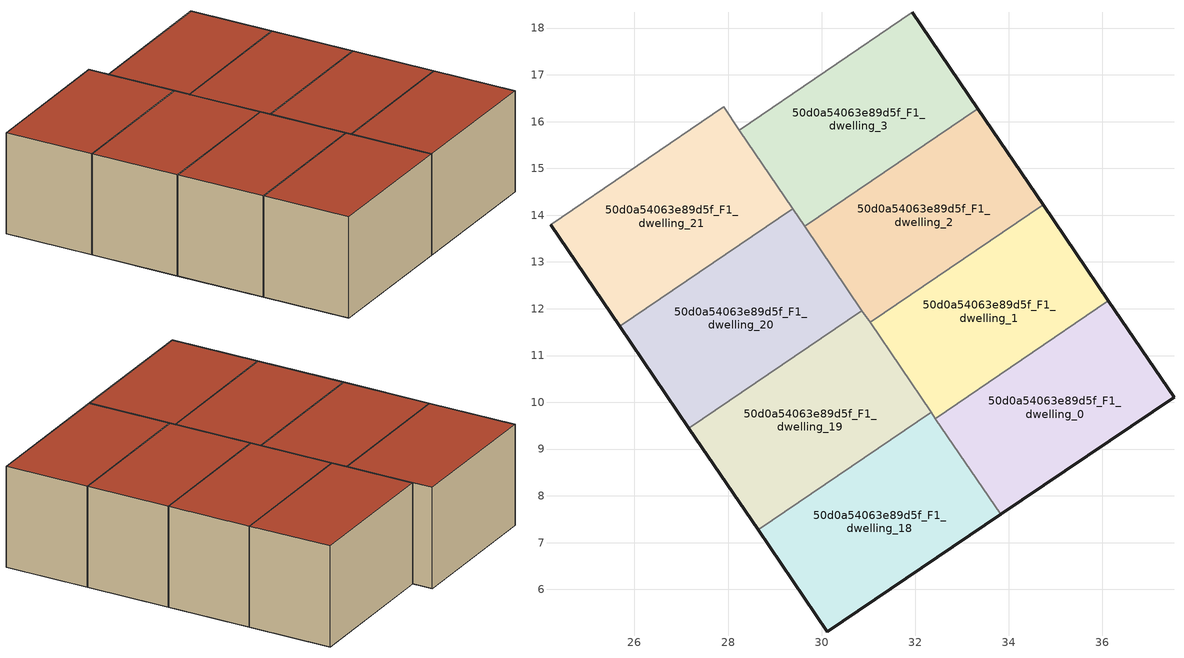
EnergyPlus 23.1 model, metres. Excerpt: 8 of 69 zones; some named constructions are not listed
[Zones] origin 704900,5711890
50d0a54063e89d5f_F1_dwelling_0
 floor to 50d0a54063e89d5f_F0_dwelling_0 (EU_floor_Construction): 37.53,10.11 36.13,12.17 32.43,9.65 33.83,7.6 z3
 wall outside (EU_wall_Construction): 36.13,12.17 37.53,10.11 33.83,7.6 z3:6
 wall to 50d0a54063e89d5f_F1_dwelling_1 (EU_wall_Construction): 32.43,9.65 36.13,12.17 z3:6
 wall to 50d0a54063e89d5f_F1_dwelling_18 (EU_wall_Construction): 33.83,7.6 32.43,9.65 z3:6
 roof outside (EU_roof_Construction): 36.13,12.17 37.53,10.11 33.83,7.6 32.43,9.65 z6
50d0a54063e89d5f_F1_dwelling_1
 floor to 50d0a54063e89d5f_F0_dwelling_1 (EU_floor_Construction): 36.13,12.17 34.74,14.22 31.04,11.71 32.43,9.65 z3
 wall outside (EU_wall_Construction): 34.74,14.22 36.13,12.17 z3:6
 wall to 50d0a54063e89d5f_F1_dwelling_2 (EU_wall_Construction): 31.04,11.71 34.74,14.22 z3:6
 wall to 50d0a54063e89d5f_F1_dwelling_19 (EU_wall_Construction): 32.34,9.79 31.04,11.71 z3:6
 wall to 50d0a54063e89d5f_F1_dwelling_18 (EU_wall_Construction): 32.43,9.65 32.34,9.79 z3:6
 roof outside (EU_roof_Construction): 34.74,14.22 36.13,12.17 32.43,9.65 31.04,11.71 z6
50d0a54063e89d5f_F1_dwelling_18
 floor to 50d0a54063e89d5f_F0_dwelling_18 (EU_floor_Construction): 33.83,7.6 32.34,9.79 28.65,7.27 30.12,5.1 z3
 wall outside (EU_wall_Construction): 33.83,7.6 30.12,5.1 28.65,7.27 z3:6
 wall to 50d0a54063e89d5f_F1_dwelling_19 (EU_wall_Construction): 28.65,7.27 32.34,9.79 z3:6
 roof outside (EU_roof_Construction): 32.34,9.79 33.83,7.6 30.12,5.1 28.65,7.27 z6
50d0a54063e89d5f_F1_dwelling_19
 floor to 50d0a54063e89d5f_F0_dwelling_19 (EU_floor_Construction): 32.34,9.79 30.86,11.96 27.17,9.45 28.65,7.27 z3
 wall outside (EU_wall_Construction): 28.65,7.27 27.17,9.45 z3:6
 wall to 50d0a54063e89d5f_F1_dwelling_20 (EU_wall_Construction): 27.17,9.45 30.86,11.96 z3:6
 wall to 50d0a54063e89d5f_F1_dwelling_2 (EU_wall_Construction): 30.86,11.96 31.04,11.71 z3:6
 roof outside (EU_roof_Construction): 30.86,11.96 32.34,9.79 28.65,7.27 27.17,9.45 z6
50d0a54063e89d5f_F1_dwelling_2
 floor to 50d0a54063e89d5f_F0_dwelling_2 (EU_floor_Construction): 34.74,14.22 33.34,16.28 29.64,13.76 31.04,11.71 z3
 wall outside (EU_wall_Construction): 33.34,16.28 34.74,14.22 z3:6
 wall to 50d0a54063e89d5f_F1_dwelling_3 (EU_wall_Construction): 29.64,13.76 33.34,16.28 z3:6
 wall to 50d0a54063e89d5f_F1_dwelling_20 (EU_wall_Construction): 30.86,11.96 29.64,13.76 z3:6
 roof outside (EU_roof_Construction): 33.34,16.28 34.74,14.22 31.04,11.71 29.64,13.76 z6
50d0a54063e89d5f_F1_dwelling_20
 floor to 50d0a54063e89d5f_F0_dwelling_20 (EU_floor_Construction): 30.86,11.96 29.38,14.14 25.69,11.62 27.17,9.45 z3
 wall outside (EU_wall_Construction): 27.17,9.45 25.69,11.62 z3:6
 wall to 50d0a54063e89d5f_F1_dwelling_21 (EU_wall_Construction): 25.69,11.62 29.38,14.14 z3:6
 wall to 50d0a54063e89d5f_F1_dwelling_3 (EU_wall_Construction): 29.38,14.14 29.64,13.76 z3:6
 roof outside (EU_roof_Construction): 29.38,14.14 30.86,11.96 27.17,9.45 25.69,11.62 z6
50d0a54063e89d5f_F1_dwelling_21
 floor to 50d0a54063e89d5f_F0_dwelling_21 (EU_floor_Construction): 29.38,14.14 27.9,16.31 24.2,13.8 25.69,11.62 z3
 wall outside (EU_wall_Construction): 25.69,11.62 24.2,13.8 z3:6
 wall to 50d0a54063e89d5f_F1_dwelling_22 (EU_wall_Construction): 24.2,13.8 27.9,16.31 z3:6
 wall to 50d0a54063e89d5f_F1_dwelling_3 (EU_wall_Construction): 28.24,15.82 29.38,14.14 z3:6
 wall to 50d0a54063e89d5f_F1_dwelling_4 (EU_wall_Construction): 27.9,16.31 28.24,15.82 z3:6
 roof outside (EU_roof_Construction): 27.9,16.31 29.38,14.14 25.69,11.62 24.2,13.8 z6
50d0a54063e89d5f_F1_dwelling_3
 floor to 50d0a54063e89d5f_F0_dwelling_3 (EU_floor_Construction): 33.34,16.28 31.94,18.33 28.24,15.82 29.64,13.76 z3
 wall outside (EU_wall_Construction): 31.94,18.33 33.34,16.28 z3:6
 wall to 50d0a54063e89d5f_F1_dwelling_4 (EU_wall_Construction): 28.24,15.82 31.94,18.33 z3:6
 roof outside (EU_roof_Construction): 31.94,18.33 33.34,16.28 29.64,13.76 28.24,15.82 z6
[HVACTEMPLATE:THERMOSTAT] Constant Heating Setpoint=20; Constant Cooling Setpoint=50
EU_HeatOnly_50d0a54063e89d5f_F0_dwelling_0; EU_HeatOnly_50d0a54063e89d5f_F0_dwelling_1; EU_HeatOnly_50d0a54063e89d5f_F0_dwelling_2; EU_HeatOnly_50d0a54063e89d5f_F0_dwelling_3; EU_HeatOnly_50d0a54063e89d5f_F0_dwelling_4; EU_HeatOnly_50d0a54063e89d5f_F0_dwelling_5; EU_HeatOnly_50d0a54063e89d5f_F0_dwelling_6; EU_HeatOnly_50d0a54063e89d5f_F0_dwelling_7; EU_HeatOnly_50d0a54063e89d5f_F0_dwelling_8; EU_HeatOnly_50d0a54063e89d5f_F0_dwelling_9; EU_HeatOnly_50d0a54063e89d5f_F0_dwelling_10; EU_HeatOnly_50d0a54063e89d5f_F0_dwelling_11; EU_HeatOnly_50d0a54063e89d5f_F0_dwelling_12; EU_HeatOnly_50d0a54063e89d5f_F0_dwelling_13; EU_HeatOnly_50d0a54063e89d5f_F0_dwelling_14; EU_HeatOnly_50d0a54063e89d5f_F0_dwelling_15; EU_HeatOnly_50d0a54063e89d5f_F0_dwelling_16; EU_HeatOnly_50d0a54063e89d5f_F0_dwelling_17; EU_HeatOnly_50d0a54063e89d5f_F0_dwelling_18; EU_HeatOnly_50d0a54063e89d5f_F0_dwelling_19; EU_HeatOnly_50d0a54063e89d5f_F0_dwelling_20; EU_HeatOnly_50d0a54063e89d5f_F0_dwelling_21; EU_HeatOnly_50d0a54063e89d5f_F0_dwelling_22; EU_HeatOnly_50d0a54063e89d5f_F0_dwelling_23; EU_HeatOnly_50d0a54063e89d5f_F0_dwelling_24; EU_HeatOnly_50d0a54063e89d5f_F0_dwelling_25; EU_HeatOnly_50d0a54063e89d5f_F0_dwelling_26; EU_HeatOnly_50d0a54063e89d5f_F0_dwelling_27; EU_HeatOnly_50d0a54063e89d5f_F0_dwelling_28; EU_HeatOnly_50d0a54063e89d5f_F0_dwelling_29; EU_HeatOnly_50d0a54063e89d5f_F0_dwelling_30; EU_HeatOnly_50d0a54063e89d5f_F0_dwelling_31; EU_HeatOnly_50d0a54063e89d5f_F0_dwelling_32; EU_HeatOnly_50d0a54063e89d5f_F0_dwelling_33; EU_HeatOnly_50d0a54063e89d5f_F0_dwelling_34; EU_HeatOnly_50d0a54063e89d5f_F1_dwelling_0; EU_HeatOnly_50d0a54063e89d5f_F1_dwelling_1; EU_HeatOnly_50d0a54063e89d5f_F1_dwelling_2; EU_HeatOnly_50d0a54063e89d5f_F1_dwelling_3; EU_HeatOnly_50d0a54063e89d5f_F1_dwelling_4; EU_HeatOnly_50d0a54063e89d5f_F1_dwelling_5; EU_HeatOnly_50d0a54063e89d5f_F1_dwelling_6; EU_HeatOnly_50d0a54063e89d5f_F1_dwelling_7; EU_HeatOnly_50d0a54063e89d5f_F1_dwelling_8; EU_HeatOnly_50d0a54063e89d5f_F1_dwelling_9; EU_HeatOnly_50d0a54063e89d5f_F1_dwelling_10; EU_HeatOnly_50d0a54063e89d5f_F1_dwelling_11; EU_HeatOnly_50d0a54063e89d5f_F1_dwelling_12; EU_HeatOnly_50d0a54063e89d5f_F1_dwelling_13; EU_HeatOnly_50d0a54063e89d5f_F1_dwelling_14; EU_HeatOnly_50d0a54063e89d5f_F1_dwelling_15; EU_HeatOnly_50d0a54063e89d5f_F1_dwelling_16; EU_HeatOnly_50d0a54063e89d5f_F1_dwelling_17; EU_HeatOnly_50d0a54063e89d5f_F1_dwelling_18; EU_HeatOnly_50d0a54063e89d5f_F1_dwelling_19; EU_HeatOnly_50d0a54063e89d5f_F1_dwelling_20; EU_HeatOnly_50d0a54063e89d5f_F1_dwelling_21; EU_HeatOnly_50d0a54063e89d5f_F1_dwelling_22; EU_HeatOnly_50d0a54063e89d5f_F1_dwelling_23; EU_HeatOnly_50d0a54063e89d5f_F1_dwelling_24; EU_HeatOnly_50d0a54063e89d5f_F1_dwelling_25; EU_HeatOnly_50d0a54063e89d5f_F1_dwelling_26; EU_HeatOnly_50d0a54063e89d5f_F1_dwelling_27; EU_HeatOnly_50d0a54063e89d5f_F1_dwelling_28; EU_HeatOnly_50d0a54063e89d5f_F1_dwelling_29; EU_HeatOnly_50d0a54063e89d5f_F1_dwelling_30; EU_HeatOnly_50d0a54063e89d5f_F1_dwelling_31; EU_HeatOnly_50d0a54063e89d5f_F1_dwelling_32; EU_HeatOnly_50d0a54063e89d5f_F1_dwelling_33
[SCHEDULE:CONSTANT]
Name | Hourly Value
EU_AlwaysOn | 1
EU_CoolingOff | 0
[SCHEDULE:FILE] Column Number=1; Rows to Skip at Top=0; Number of Hours of Data=8760; Column Separator=Comma; Interpolate to Timestep=No; Minutes per Item=60; Adjust Schedule for Daylight Savings=Yes
Name | File
EU_Step8_GainSchedule_50d0a54063e89d5f_F0_dwelling_23_f000 | ../../schedules/50d0a54063e89d5f/50d0a54063e89d5f_F0_dwelling_23_f000_gain.csv
EU_Step8_GainSchedule_50d0a54063e89d5f_F0_dwelling_24_f000 | ../../schedules/50d0a54063e89d5f/50d0a54063e89d5f_F0_dwelling_24_f000_gain.csv
EU_Step8_GainSchedule_50d0a54063e89d5f_F0_dwelling_25_f000 | ../../schedules/50d0a54063e89d5f/50d0a54063e89d5f_F0_dwelling_25_f000_gain.csv
EU_Step8_GainSchedule_50d0a54063e89d5f_F0_dwelling_26_f000 | ../../schedules/50d0a54063e89d5f/50d0a54063e89d5f_F0_dwelling_26_f000_gain.csv
EU_Step8_GainSchedule_50d0a54063e89d5f_F0_dwelling_27_f000 | ../../schedules/50d0a54063e89d5f/50d0a54063e89d5f_F0_dwelling_27_f000_gain.csv
EU_Step8_GainSchedule_50d0a54063e89d5f_F0_dwelling_28_f000 | ../../schedules/50d0a54063e89d5f/50d0a54063e89d5f_F0_dwelling_28_f000_gain.csv
EU_Step8_GainSchedule_50d0a54063e89d5f_F0_dwelling_29_f000 | ../../schedules/50d0a54063e89d5f/50d0a54063e89d5f_F0_dwelling_29_f000_gain.csv
EU_Step8_GainSchedule_50d0a54063e89d5f_F0_dwelling_30_f000 | ../../schedules/50d0a54063e89d5f/50d0a54063e89d5f_F0_dwelling_30_f000_gain.csv
EU_Step8_GainSchedule_50d0a54063e89d5f_F0_dwelling_31_f000 | ../../schedules/50d0a54063e89d5f/50d0a54063e89d5f_F0_dwelling_31_f000_gain.csv
EU_Step8_GainSchedule_50d0a54063e89d5f_F0_dwelling_32_f000 | ../../schedules/50d0a54063e89d5f/50d0a54063e89d5f_F0_dwelling_32_f000_gain.csv
EU_Step8_GainSchedule_50d0a54063e89d5f_F0_dwelling_33_f000 | ../../schedules/50d0a54063e89d5f/50d0a54063e89d5f_F0_dwelling_33_f000_gain.csv
EU_Step8_GainSchedule_50d0a54063e89d5f_F0_dwelling_34_f000 | ../../schedules/50d0a54063e89d5f/50d0a54063e89d5f_F0_dwelling_34_f000_gain.csv
EU_Step8_GainSchedule_50d0a54063e89d5f_F1_dwelling_24_f000 | ../../schedules/50d0a54063e89d5f/50d0a54063e89d5f_F1_dwelling_24_f000_gain.csv
EU_Step8_GainSchedule_50d0a54063e89d5f_F1_dwelling_25_f000 | ../../schedules/50d0a54063e89d5f/50d0a54063e89d5f_F1_dwelling_25_f000_gain.csv
EU_Step8_GainSchedule_50d0a54063e89d5f_F1_dwelling_26_f000 | ../../schedules/50d0a54063e89d5f/50d0a54063e89d5f_F1_dwelling_26_f000_gain.csv
EU_Step8_GainSchedule_50d0a54063e89d5f_F1_dwelling_27_f000 | ../../schedules/50d0a54063e89d5f/50d0a54063e89d5f_F1_dwelling_27_f000_gain.csv
EU_Step8_GainSchedule_50d0a54063e89d5f_F1_dwelling_28_f000 | ../../schedules/50d0a54063e89d5f/50d0a54063e89d5f_F1_dwelling_28_f000_gain.csv
EU_Step8_GainSchedule_50d0a54063e89d5f_F1_dwelling_29_f000 | ../../schedules/50d0a54063e89d5f/50d0a54063e89d5f_F1_dwelling_29_f000_gain.csv
EU_Step8_GainSchedule_50d0a54063e89d5f_F1_dwelling_30_f000 | ../../schedules/50d0a54063e89d5f/50d0a54063e89d5f_F1_dwelling_30_f000_gain.csv
EU_Step8_GainSchedule_50d0a54063e89d5f_F1_dwelling_31_f000 | ../../schedules/50d0a54063e89d5f/50d0a54063e89d5f_F1_dwelling_31_f000_gain.csv
EU_Step8_GainSchedule_50d0a54063e89d5f_F1_dwelling_32_f000 | ../../schedules/50d0a54063e89d5f/50d0a54063e89d5f_F1_dwelling_32_f000_gain.csv
EU_Step8_GainSchedule_50d0a54063e89d5f_F1_dwelling_33_f000 | ../../schedules/50d0a54063e89d5f/50d0a54063e89d5f_F1_dwelling_33_f000_gain.csv
